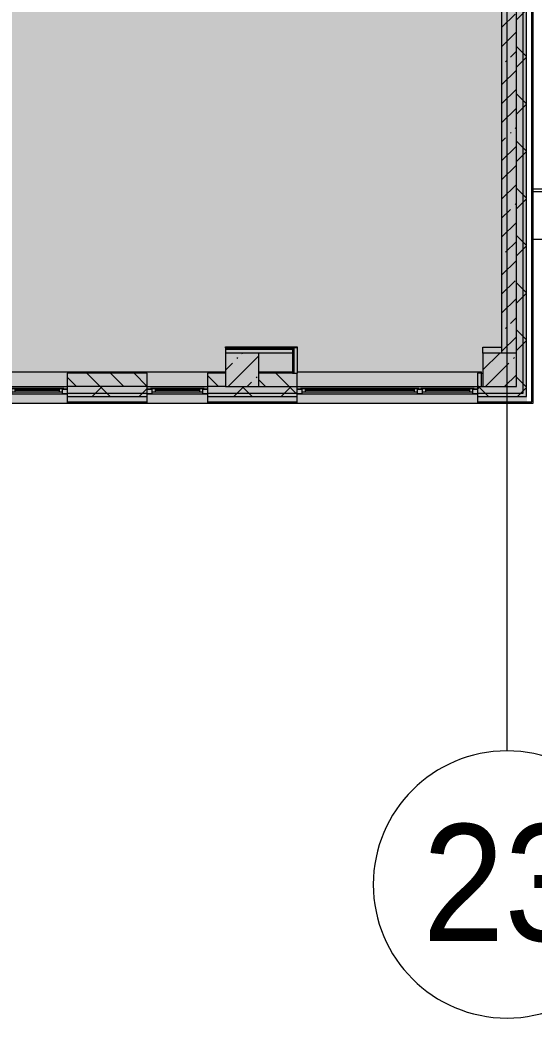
# Model space of a CAD drawing. Header units: millimetres. Extents: x 34897 to 231692, y -8553 to 29000.
# Drawn here: x 181957 to 189646, y -5906 to 9037 of the extents above; entities that cross this region are included whole.
import ezdxf

# ---------------------------------------------------------------- set-up
doc = ezdxf.new("R2010")
doc.units = ezdxf.units.MM
doc.layers.add('A-DETL-GENF-2', color=7, linetype='Continuous', lineweight=9, true_color=0xc0c0c0, transparency=0.4)
for name, color, linetype, lineweight, true_color in [('A-FLOR-2', 7, 'Continuous', 5, 0xb7b7b7), ('A-GLAZ-3', 7, 'Continuous', 5, 0x737373), ('A-WALL-4', 7, 'Continuous', 9, 0x737373), ('A-WALL-5', 7, 'Continuous', 5, 0x737373), ('I-WALL-2', 7, 'Continuous', 5, 0xe7e7e7), ('I-WALL-3', 7, 'Continuous', 9, 0xe7e7e7), ('I-WALL-5', 7, 'Continuous', 5, 0x737373), ('S-COLS-4', 7, 'Continuous', 5, 0x737373)]:
    doc.layers.add(name, color=color, linetype=linetype, lineweight=lineweight, true_color=true_color)
for name, color, linetype, lineweight in [('A-GENM', 7, 'Continuous', 5), ('A-WALL', 7, 'Continuous', 9), ('A-WALL-3', 7, 'Continuous', 5), ('I-WALL-4', 7, 'Continuous', 5), ('S-COLS-3', 7, 'Continuous', 5), ('Оси', 7, 'Continuous', 9), ('Оси-1', 7, 'Continuous', 20)]:
    doc.layers.add(name, color=color, linetype=linetype, lineweight=lineweight)
doc.styles.add('Arial_1', font='arial.ttf', dxfattribs={"width": 0.9, "height": 1750})
pattern_1 = [(45, (104681.5, 0), (-353.5534, 353.5534), []), (135, (104681.5, 0), (-353.5534, -353.5534), [])]
pattern_2 = [(135, (104681.52, 0), (-176.7767, -176.7767), [])]
pattern_3 = [(45, (104681.5, 0), (-530.33, 530.33), []), (135, (104681.5, 0), (-530.33, -530.33), [])]

# ---------------------------------------------------------------- blocks, each defined once
blk = doc.blocks.new('BSC_Колонна _Прямоугольная - 500х500-V57-2_10_2_птичка')
at = {"layer": 'S-COLS-3'}
h = blk.add_hatch(dxfattribs=at)
h.set_pattern_fill('FP_89', color=256, style=0, pattern_type=2)
h.set_pattern_definition([(45, (-80600, -3800), (-285.1231, 285.1231), []), (45, (-80314.88, -3800), (-285.1231, 285.1231), [504.031, -100.806, 16.764, -84.042])])
h.paths.add_polyline_path([(-121, -250), (250, -250), (250, 250), (-250, 250), (-250, -250)])
at = {"layer": 'S-COLS-4'}
for p, q in [((250, 250), (-250, 250)), ((-250, 250), (-250, -250)), ((250, -250), (250, 250)), ((-250, -250), (250, -250))]:
    blk.add_line(p, q, dxfattribs=at)
blk = doc.blocks.new('120_Окно_СКБ_2Ст - 120_Окно_СКБ_2Ст 2700х2500 _мал створка слева_-22808065-2_10_2_птичка')
at = {"layer": 'A-GLAZ-3'}
for p, q in [((-1350, -75), (-1350, -5)), ((-1350, -5), (-1280, -5)), ((1350, -5), (-1350, -5)), ((-1280, -75), (-1350, -75)), ((-1350, -75), (-1300, -75)), ((-1280, -75), (-1300, -75)), ((-1300, -75), (-1300, -85)), ((-1300, -85), (-500, -85)), ((-500, -85), (-1300, -85)), ((-1280, -5), (-1280, -75)), ((-520, -35), (-1280, -35)), ((-1280, -35), (-1280, -75)), ((-1230, -85), (-1230, -35)), ((-1230, -55), (-570, -55)), ((-570, -65), (-1230, -65)), ((-570, -85), (-570, -35)), ((-520, -75), (-520, -5)), ((-520, -5), (-450, -5)), ((-520, -75), (-520, -35)), ((-450, -75), (-520, -75)), ((-500, -75), (-520, -75)), ((-500, -75), (-470, -75)), ((-500, -85), (-500, -75)), ((-450, -75), (-470, -75)), ((-470, -75), (-470, -85)), ((-470, -85), (1300, -85)), ((1300, -85), (-470, -85)), ((-450, -5), (-450, -75)), ((1280, -35), (-450, -35)), ((-450, -35), (-450, -75)), ((-400, -85), (-400, -35)), ((-400, -55), (1230, -55)), ((1230, -65), (-400, -65)), ((1230, -85), (1230, -35)), ((1280, -75), (1280, -5)), ((1280, -5), (1350, -5)), ((1280, -75), (1280, -35)), ((1350, -75), (1280, -75)), ((1300, -75), (1280, -75)), ((1300, -75), (1350, -75)), ((1300, -85), (1300, -75)), ((1350, -5), (1350, -75))]:
    blk.add_line(p, q, dxfattribs=at)
blk = doc.blocks.new('120_Окно_СКБ_1Ст - 120_Окно_СКБ_1Ст 900х2500_h_-19906150-2_10_2_птичка')
at = {"layer": 'A-GLAZ-3'}
for p, q in [((-450, -75), (-450, -5)), ((-450, -5), (-380, -5)), ((450, -5), (-450, -5)), ((-380, -75), (-450, -75)), ((-450, -75), (-400, -75)), ((-380, -75), (-400, -75)), ((-400, -75), (-400, -85)), ((-400, -85), (400, -85)), ((400, -85), (-400, -85)), ((-380, -5), (-380, -75)), ((380, -35), (-380, -35)), ((-380, -35), (-380, -75)), ((-330, -85), (-330, -35)), ((-330, -55), (330, -55)), ((330, -65), (-330, -65)), ((330, -85), (330, -35)), ((380, -75), (380, -5)), ((380, -5), (450, -5)), ((380, -75), (380, -35)), ((450, -75), (380, -75)), ((400, -75), (380, -75)), ((400, -75), (450, -75)), ((400, -85), (400, -75)), ((450, -5), (450, -75))]:
    blk.add_line(p, q, dxfattribs=at)
blk = doc.blocks.new('парапет9 - парапет-22867712-2_10_2_птичка')
at = {"layer": 'A-GENM'}
for p, q in [((89202, 8002), (84950, 8002)), ((89202, 7964), (84950, 7964)), ((84950, 7255), (89202, 7255))]:
    blk.add_line(p, q, dxfattribs=at)
blk = doc.blocks.new('BSC_Колонна _Прямоугольная - 500х500-V166-2_10_2_птичка')
at = {"layer": 'S-COLS-3'}
h = blk.add_hatch(dxfattribs=at)
h.set_pattern_fill('FP_194', color=256, style=0, pattern_type=2)
h.set_pattern_definition([(45, (-84450, -3800), (-285.1231, 285.1231), []), (45, (-84164.88, -3800), (-285.1231, 285.1231), [504.031, -100.806, 16.764, -84.042])])
h.paths.add_polyline_path([(-250, -250), (250, -250), (250, 250), (-250, 250), (-250, -99)])
at = {"layer": 'S-COLS-4'}
for p, q in [((250, 250), (-250, 250)), ((-250, 250), (-250, -250)), ((250, -250), (250, 250)), ((-250, -250), (250, -250))]:
    blk.add_line(p, q, dxfattribs=at)
blk = doc.blocks.new('Ось сетки - D8-29747960-2_10_2_птичка')
at = {"layer": 'Оси-1'}
for start, end in [(360, 180), (180, 360)]:
    blk.add_arc((0, 0), 4, start, end, dxfattribs=at)

msp = doc.modelspace()

# ---------------------------------------------------------------- hatches: boundary and pattern name
at = {"layer": 'A-DETL-GENF-2'}
msp.add_hatch(color=256, dxfattribs=at).paths.add_polyline_path([(180522.5, -280), (180541.5, -280), (180541.5, 3300), (189541.5, 3300), (189541.5, 27350), (146591.5, 27350), (146591.5, 23778), (143441.5, 23778), (143441.5, -280), (179594.9, -280)])
at = {"layer": 'A-WALL-3'}
h = msp.add_hatch(dxfattribs=at)
h.set_pattern_fill('FP_93', color=256, style=0, pattern_type=2)
h.set_pattern_definition(pattern_1)
h.paths.add_polyline_path([(189381.5, 3450), (189481.5, 3450), (189481.5, 10250), (189381.5, 10250), (189381.5, 3550)])
h = msp.add_hatch(dxfattribs=at)
h.set_pattern_fill('FP_93', color=256, style=0, pattern_type=2)
h.set_pattern_definition(pattern_1)
h.paths.add_polyline_path([(189531.5, 3400), (189531.5, 10250), (189481.5, 10250), (189481.5, 3400)])
h = msp.add_hatch(dxfattribs=at)
h.set_pattern_fill('FP_103', color=256, style=0, pattern_type=2)
h.set_pattern_definition(pattern_2)
h.paths.add_polyline_path([(185031.5, 3550), (185031.5, 3750), (184761.5, 3750), (184761.5, 3550)])
h.paths.add_polyline_path([(183861.5, 3550), (183861.5, 3750), (182661.5, 3750), (182661.5, 3550), (183305, 3550)])
h.paths.add_polyline_path([(181450, 3550), (181761.5, 3550), (181761.5, 3750), (180661.5, 3750), (180661.5, 3550)])
h = msp.add_hatch(dxfattribs=at)
h.set_pattern_fill('FP_103', color=256, style=0, pattern_type=2)
h.set_pattern_definition(pattern_2)
h.paths.add_polyline_path([(186087.6, 3550), (186101.5, 3550), (186101.5, 3750), (185531.5, 3750), (185531.5, 3550)])
h.paths.add_polyline_path([(188861.5, 3550), (188861.5, 3750), (188801.5, 3750), (188801.5, 3550)])
h = msp.add_hatch(dxfattribs=at)
h.set_pattern_fill('FP_93', color=256, style=0, pattern_type=2)
h.set_pattern_definition(pattern_1)
h.paths.add_polyline_path([(188870.1, 3450), (189381.5, 3450), (189381.5, 3550), (188801.5, 3550), (188801.5, 3450)])
h.paths.add_polyline_path([(186101.5, 3450), (186101.5, 3550), (184761.5, 3550), (184761.5, 3450), (186087.6, 3450)])
h.paths.add_polyline_path([(181450, 3450), (181761.5, 3450), (181761.5, 3550), (180381.5, 3550), (180381.5, 3450), (180661.5, 3450)])
h.paths.add_polyline_path([(183305, 3450), (183861.5, 3450), (183861.5, 3550), (182661.5, 3550), (182661.5, 3450)])
h = msp.add_hatch(dxfattribs=at)
h.set_pattern_fill('FP_93', color=256, style=0, pattern_type=2)
h.set_pattern_definition(pattern_1)
h.paths.add_polyline_path([(189481.5, 3400), (189481.5, 3450), (188801.5, 3450), (188801.5, 3400), (189381.5, 3400)])
h.paths.add_polyline_path([(180522.5, 3400), (181761.5, 3400), (181761.5, 3450), (180381.5, 3450), (180381.5, 3400)])
h.paths.add_polyline_path([(186087.6, 3400), (186101.5, 3400), (186101.5, 3450), (184761.5, 3450), (184761.5, 3400), (185160.1, 3400)])
h.paths.add_polyline_path([(182661.5, 3400), (183861.5, 3400), (183861.5, 3450), (182661.5, 3450)])
at = {"layer": 'I-WALL-2'}
msp.add_hatch(color=256, dxfattribs=at).paths.add_polyline_path([(186031.5, 4055), (186031.5, 4105), (185031.5, 4105), (185031.5, 4055), (185160.1, 4055)])
at = {"layer": 'I-WALL-3'}
msp.add_hatch(color=256, dxfattribs=at).paths.add_polyline_path([(186087.6, 3750), (186106.5, 3750), (186106.5, 4130), (186056.5, 4130), (186056.5, 3750)])
at = {"layer": 'I-WALL-4'}
h = msp.add_hatch(dxfattribs=at)
h.set_pattern_fill('FP_101', color=256, style=0, pattern_type=2)
h.set_pattern_definition([(45, (104681.5, 0), (-285.1231, 285.1231), []), (45, (104966.64, 0), (-285.1231, 285.1231), [504.031, -100.806, 16.764, -84.042])])
h.paths.add_polyline_path([(189381.5, 4050), (189381.5, 10900), (189161.5, 10900), (189161.5, 4050)])
h.paths.add_polyline_path([(189161.5, 11550), (189381.5, 11550), (189381.5, 15150), (189161.5, 15150), (189161.5, 12200)])
h = msp.add_hatch(dxfattribs=at)
h.set_pattern_fill('FP_205', color=256, style=0, pattern_type=2)
h.set_pattern_definition(pattern_3)
h.paths.add_polyline_path([(186044, 4117.5), (186056.5, 4117.5), (186056.5, 4130), (185031.5, 4130), (185031.5, 4117.5), (185160.1, 4117.5)])
h = msp.add_hatch(dxfattribs=at)
h.set_pattern_fill('FP_205', color=256, style=0, pattern_type=2)
h.set_pattern_definition(pattern_3)
h.paths.add_polyline_path([(186031.5, 4105), (186044, 4105), (186044, 4117.5), (185031.5, 4117.5), (185031.5, 4105), (185160.1, 4105)])
h = msp.add_hatch(dxfattribs=at)
h.set_pattern_fill('FP_205', color=256, style=0, pattern_type=2)
h.set_pattern_definition(pattern_3)
h.paths.add_polyline_path([(186031.5, 3750), (186044, 3750), (186044, 4105), (186031.5, 4105), (186031.5, 4055)])
h = msp.add_hatch(dxfattribs=at)
h.set_pattern_fill('FP_205', color=256, style=0, pattern_type=2)
h.set_pattern_definition(pattern_3)
h.paths.add_polyline_path([(186044, 3750), (186056.5, 3750), (186056.5, 4117.5), (186044, 4117.5), (186044, 4055)])

# ---------------------------------------------------------------- linework, layer by layer
at = {"layer": 'A-FLOR-2'}
for p, q in [((185031.5, 4130), (185031.5, 4145)), ((185031.5, 4145), (186101.5, 4145)), ((186101.5, 4145), (186101.5, 4130)), ((188881.5, 4050), (188881.5, 4140)), ((188881.5, 4140), (189161.5, 4140)), ((188861.5, 3750), (188881.5, 3750))]:
    msp.add_line(p, q, dxfattribs=at)
at = {"layer": 'A-WALL'}
msp.add_line((189611.5, 3320), (189611.5, 10250), dxfattribs=at)
at = {"layer": 'A-WALL-3'}
for p, q in [((189631.5, 3300), (189631.5, 10400)), ((189611.5, 3300), (189631.5, 3300))]:
    msp.add_line(p, q, dxfattribs=at)
at = {"layer": 'A-WALL-4'}
for p, q in [((189481.5, 3450), (189481.5, 10250)), ((189531.5, 3400), (189531.5, 10250)), ((186044, 4117.5), (185031.5, 4117.5)), ((186031.5, 4105), (185031.5, 4105)), ((186031.5, 4105), (186031.5, 4055)), ((186044, 3750), (186044, 4117.5)), ((186056.5, 3750), (186056.5, 4130)), ((183861.5, 3550), (182661.5, 3550)), ((182661.5, 3450), (183861.5, 3450)), ((185031.5, 3550), (184761.5, 3550)), ((184761.5, 3450), (186101.5, 3450)), ((185531.5, 3550), (186101.5, 3550)), ((188801.5, 3550), (188861.5, 3550)), ((188801.5, 3450), (189481.5, 3450)), ((182661.5, 3400), (183861.5, 3400)), ((182661.5, 3320), (183861.5, 3320)), ((184761.5, 3400), (186101.5, 3400)), ((184761.5, 3320), (186101.5, 3320)), ((188801.5, 3400), (189531.5, 3400)), ((188801.5, 3320), (189611.5, 3320))]:
    msp.add_line(p, q, dxfattribs=at)
at = {"layer": 'A-WALL-5'}
for p, q in [((189381.5, 4050), (189381.5, 4050)), ((182661.5, 3750), (182661.5, 3300)), ((183861.5, 3750), (182661.5, 3750)), ((183861.5, 3300), (183861.5, 3750)), ((184761.5, 3750), (184761.5, 3300)), ((185031.5, 3750), (184761.5, 3750)), ((186031.5, 3750), (185531.5, 3750)), ((186101.5, 3300), (186101.5, 3750)), ((188801.5, 3750), (188801.5, 3300)), ((188861.5, 3750), (188801.5, 3750)), ((188861.5, 3550), (188861.5, 3750)), ((181761.5, 3550), (182661.5, 3550)), ((183861.5, 3550), (184761.5, 3550)), ((186101.5, 3550), (188881.5, 3550)), ((180541.5, 3300), (189611.5, 3300))]:
    msp.add_line(p, q, dxfattribs=at)
at = {"layer": 'I-WALL-5'}
for p, q in [((189161.5, 10900), (189161.5, 4050)), ((189381.5, 4050), (189381.5, 10900)), ((186106.5, 4130), (185031.5, 4130)), ((185031.5, 4130), (185031.5, 4055)), ((185031.5, 4055), (186031.5, 4055)), ((186031.5, 4055), (186031.5, 3750)), ((186106.5, 3750), (186106.5, 4130)), ((180935.1, 3770), (185031.5, 3770)), ((185531.5, 3770), (186031.5, 3770)), ((186031.5, 3750), (186106.5, 3750)), ((186106.5, 3770), (188861.5, 3770)), ((188861.5, 3750), (188861.5, 3770))]:
    msp.add_line(p, q, dxfattribs=at)
at = {"layer": 'Оси'}
msp.add_line((189241.5, -1906.3), (189241.5, 9979), dxfattribs=at)

# ---------------------------------------------------------------- block references
at = {"layer": 'A-GENM'}
msp.add_blockref('парапет9 - парапет-22867712-2_10_2_птичка', (104681.5, -1500), dxfattribs=at)
at = {"layer": 'A-GLAZ-3', "rotation": 180}
for name, p in [('120_Окно_СКБ_1Ст - 120_Окно_СКБ_1Ст 900х2500_h_-19906150-2_10_2_птичка', (182211.5, 3435)), ('120_Окно_СКБ_1Ст - 120_Окно_СКБ_1Ст 900х2500_h_-19906150-2_10_2_птичка', (184311.5, 3435)), ('120_Окно_СКБ_2Ст - 120_Окно_СКБ_2Ст 2700х2500 _мал створка слева_-22808065-2_10_2_птичка', (187451.5, 3435))]:
    msp.add_blockref(name, p, dxfattribs=at)
at = {"layer": 'S-COLS-4'}
for name, p in [('BSC_Колонна _Прямоугольная - 500х500-V57-2_10_2_птичка', (185281.5, 3800)), ('BSC_Колонна _Прямоугольная - 500х500-V166-2_10_2_птичка', (189131.5, 3800))]:
    msp.add_blockref(name, p, dxfattribs=at)
at = {"layer": 'Оси-1', "xscale": 499.9999999999995, "yscale": 499.9999999999995, "zscale": 499.9999999999995}
msp.add_blockref('Ось сетки - D8-29747960-2_10_2_птичка', (189241.5, -3906.3), dxfattribs=at)

# ---------------------------------------------------------------- texts
at = {"layer": 'Оси', "insert": (187978.4, -3003), "char_height": 1750, "width": 3030.379, "attachment_point": 1, "style": 'Arial_1'}
msp.add_mtext('23', dxfattribs=at)

doc.saveas('drawing.dxf')
